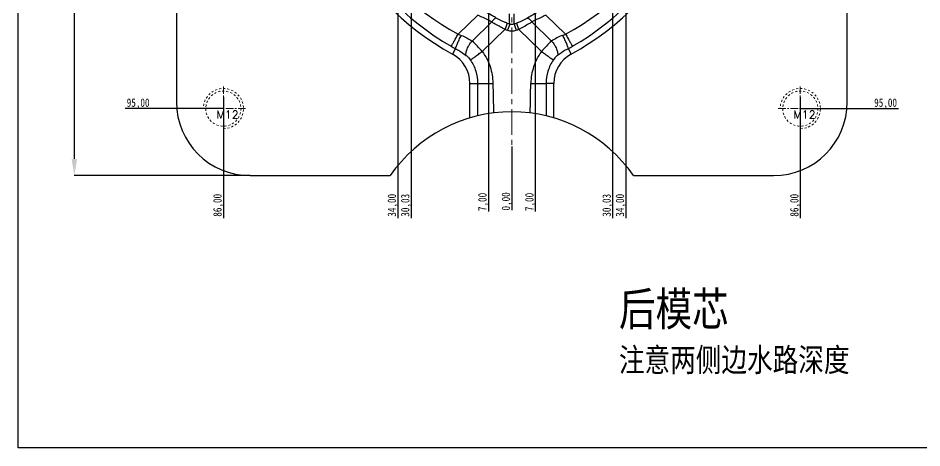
# Model space of a CAD drawing. Header units: millimetres. Extents: x 97 to 1722, y -6063 to 1553.
# Drawn here: x 634.5 to 903.9, y -4577.3 to -4448.9 of the extents above; entities that cross this region are included whole.
import ezdxf

# ---------------------------------------------------------------- set-up
doc = ezdxf.new("R2010")
doc.units = ezdxf.units.MM
doc.header["$LTSCALE"] = 16.335
doc.header["$PDMODE"] = 3
doc.header["$PDSIZE"] = 0.3125
doc.linetypes.add('CENTER', pattern=[0.6, 0.375, -0.075, 0.075, -0.075])
doc.linetypes.add('HIDDEN', pattern=[0.2, 0.1, -0.1])
doc.layers.get('0').update_dxf_attribs({"linetype": 'CONTINUOUS'})
doc.layers.get('Defpoints').update_dxf_attribs({"linetype": 'CONTINUOUS'})
for name, color, linetype, lineweight in [('center', 1, 'CENTER', 9), ('dim', 82, 'CONTINUOUS', 9), ('screw', 33, 'CONTINUOUS', 13)]:
    doc.layers.add(name, color=color, linetype=linetype, lineweight=lineweight)
doc.styles.get("Standard").update_dxf_attribs({"font": 'txt', "width": 0.8})
doc.styles.add('TXT', font='txt.shx', dxfattribs={"bigfont": 'gbcbig.shx'})
doc.dimstyles.new('mold', dxfattribs={"dimtxt": 6, "dimasz": 5, "dimexe": 0, "dimexo": 0, "dimgap": 0, "dimtad": 1, "dimzin": 1, "dimtxsty": 'Standard', "dimcen": 0, "dimclrd": 4, "dimclre": 4, "dimclrt": 6, "dimazin": 0, "dimtfac": 1, "dimtofl": 0, "dimtmove": 0, "dimatfit": 3, "dimfxl": 0, "dimarcsym": 0})

# ---------------------------------------------------------------- blocks, each defined once
blk = doc.blocks.new('screw_m12_g')
at = {"layer": 'screw', "color": 1, "linetype": 'CENTER', "ltscale": 0.373186}
for p, q in [((0, -6.6), (0, 6.6)), ((-6.6, 0), (6.6, 0))]:
    blk.add_line(p, q, dxfattribs=at)
at = {"layer": 'screw', "color": 33, "linetype": 'HIDDEN', "ltscale": 0.373186}
blk.add_circle((0, 0), 5.25, dxfattribs=at)
at = {"layer": 'screw', "color": 92, "linetype": 'HIDDEN', "ltscale": 0.373186}
blk.add_arc((0, 0), 6, 270, 180, dxfattribs=at)
at = {"layer": 'screw', "color": 6, "style": 'TXT'}
blk.add_text('M12', height=2.4, dxfattribs=at).set_placement((-2.04, -3))
blk = doc.blocks.new('*D425')
at = {"layer": 'Defpoints', "color": 0}
for p in [(781.68, -4380.98), (867.68, -4475.98), (889.28, -4475.98)]:
    blk.add_point(p, dxfattribs=at)
at = {"layer": 'dim', "color": 4, "lineweight": -2}
blk.add_line((867.68, -4475.98), (896.94, -4475.98), dxfattribs=at)
at = {"layer": 'dim', "color": 6, "insert": (893.11, -4474.52), "char_height": 2.5, "attachment_point": 5}
blk.add_mtext('95,00', dxfattribs=at)
blk = doc.blocks.new('*D426')
at = {"layer": 'Defpoints', "color": 0}
for p in [(781.68, -4380.98), (781.68, -4487.31), (781.68, -4501)]:
    blk.add_point(p, dxfattribs=at)
at = {"layer": 'dim', "color": 4, "lineweight": -2}
blk.add_line((781.68, -4487.31), (781.68, -4506.33), dxfattribs=at)
at = {"layer": 'dim', "color": 6, "insert": (780.22, -4503.67), "char_height": 2.5, "attachment_point": 5, "rotation": 90}
blk.add_mtext('0,00', dxfattribs=at)
blk = doc.blocks.new('*D427')
at = {"layer": 'Defpoints', "color": 0}
for p in [(781.68, -4380.98), (788.68, -4420.28), (788.68, -4501)]:
    blk.add_point(p, dxfattribs=at)
at = {"layer": 'dim', "color": 4, "lineweight": -2}
blk.add_line((788.68, -4420.28), (788.68, -4506.67), dxfattribs=at)
at = {"layer": 'dim', "color": 6, "insert": (787.22, -4503.83), "char_height": 2.5, "attachment_point": 5, "rotation": 90}
blk.add_mtext('7,00', dxfattribs=at)
blk = doc.blocks.new('*D428')
at = {"layer": 'Defpoints', "color": 0}
for p in [(781.68, -4380.98), (811.71, -4389.67), (811.71, -4501)]:
    blk.add_point(p, dxfattribs=at)
at = {"layer": 'dim', "color": 4, "lineweight": -2}
blk.add_line((811.71, -4389.67), (811.71, -4508.67), dxfattribs=at)
at = {"layer": 'dim', "color": 6, "insert": (810.25, -4504.83), "char_height": 2.5, "attachment_point": 5, "rotation": 90}
blk.add_mtext('30,03', dxfattribs=at)
blk = doc.blocks.new('*D429')
at = {"layer": 'Defpoints', "color": 0}
for p in [(781.68, -4380.98), (815.68, -4422.98), (815.68, -4501)]:
    blk.add_point(p, dxfattribs=at)
at = {"layer": 'dim', "color": 4, "lineweight": -2}
blk.add_line((815.68, -4422.98), (815.68, -4508.67), dxfattribs=at)
at = {"layer": 'dim', "color": 6, "insert": (814.22, -4504.83), "char_height": 2.5, "attachment_point": 5, "rotation": 90}
blk.add_mtext('34,00', dxfattribs=at)
blk = doc.blocks.new('*D430')
at = {"layer": 'Defpoints', "color": 0}
for p in [(781.68, -4380.98), (867.68, -4472.55), (867.68, -4501)]:
    blk.add_point(p, dxfattribs=at)
at = {"layer": 'dim', "color": 4, "lineweight": -2}
blk.add_line((867.68, -4472.55), (867.68, -4508.67), dxfattribs=at)
at = {"layer": 'dim', "color": 6, "insert": (866.22, -4504.83), "char_height": 2.5, "attachment_point": 5, "rotation": 90}
blk.add_mtext('86,00', dxfattribs=at)
blk = doc.blocks.new('*D440')
at = {"color": 4, "lineweight": -2}
for p, q in [((703.68, -4265.98), (651.24, -4265.98)), ((651.24, -4270.98), (651.24, -4490.98)), ((703.68, -4495.98), (651.24, -4495.98))]:
    blk.add_line(p, q, dxfattribs=at)
at = {"color": 4}
for points in [[(650.41, -4270.98), (652.07, -4270.98), (651.24, -4265.98)], [(650.41, -4490.98), (652.07, -4490.98), (651.24, -4495.98)]]:
    blk.add_solid(points, dxfattribs=at)
at = {"layer": 'Defpoints', "color": 0}
for p in [(703.68, -4265.98), (651.24, -4495.98), (703.68, -4495.98)]:
    blk.add_point(p, dxfattribs=at)
at = {"color": 6, "insert": (647.74, -4362.23), "char_height": 6, "attachment_point": 5, "rotation": 90}
blk.add_mtext('230,00', dxfattribs=at)
blk = doc.blocks.new('*D459')
at = {"layer": 'Defpoints', "color": 0}
for p in [(781.68, -4380.98), (674.09, -4475.98), (695.68, -4475.98)]:
    blk.add_point(p, dxfattribs=at)
at = {"layer": 'dim', "color": 4, "lineweight": -2}
blk.add_line((695.68, -4475.98), (666.42, -4475.98), dxfattribs=at)
at = {"layer": 'dim', "color": 6, "insert": (670.26, -4474.52), "char_height": 2.5, "attachment_point": 5}
blk.add_mtext('95,00', dxfattribs=at)
blk = doc.blocks.new('*D460')
at = {"layer": 'Defpoints', "color": 0}
for p in [(781.68, -4380.98), (774.68, -4420.28), (774.68, -4501)]:
    blk.add_point(p, dxfattribs=at)
at = {"layer": 'dim', "color": 4, "lineweight": -2}
blk.add_line((774.68, -4420.28), (774.68, -4506.67), dxfattribs=at)
at = {"layer": 'dim', "color": 6, "insert": (773.22, -4503.83), "char_height": 2.5, "attachment_point": 5, "rotation": 90}
blk.add_mtext('7,00', dxfattribs=at)
blk = doc.blocks.new('*D461')
at = {"layer": 'Defpoints', "color": 0}
for p in [(781.68, -4380.98), (751.66, -4389.67), (751.66, -4501)]:
    blk.add_point(p, dxfattribs=at)
at = {"layer": 'dim', "color": 4, "lineweight": -2}
blk.add_line((751.66, -4389.67), (751.66, -4508.67), dxfattribs=at)
at = {"layer": 'dim', "color": 6, "insert": (750.2, -4504.83), "char_height": 2.5, "attachment_point": 5, "rotation": 90}
blk.add_mtext('30,03', dxfattribs=at)
blk = doc.blocks.new('*D462')
at = {"layer": 'Defpoints', "color": 0}
for p in [(781.68, -4380.98), (747.68, -4422.98), (747.68, -4501)]:
    blk.add_point(p, dxfattribs=at)
at = {"layer": 'dim', "color": 4, "lineweight": -2}
blk.add_line((747.68, -4422.98), (747.68, -4508.67), dxfattribs=at)
at = {"layer": 'dim', "color": 6, "insert": (746.22, -4504.83), "char_height": 2.5, "attachment_point": 5, "rotation": 90}
blk.add_mtext('34,00', dxfattribs=at)
blk = doc.blocks.new('*D463')
at = {"layer": 'Defpoints', "color": 0}
for p in [(781.68, -4380.98), (695.68, -4472.55), (695.68, -4501)]:
    blk.add_point(p, dxfattribs=at)
at = {"layer": 'dim', "color": 4, "lineweight": -2}
blk.add_line((695.68, -4472.55), (695.68, -4508.67), dxfattribs=at)
at = {"layer": 'dim', "color": 6, "insert": (694.22, -4504.83), "char_height": 2.5, "attachment_point": 5, "rotation": 90}
blk.add_mtext('86,00', dxfattribs=at)

msp = doc.modelspace()

# ---------------------------------------------------------------- linework, layer by layer
at = {"color": 7, "linetype": 'Continuous'}
for p, q in [((681.683, -4287.975), (681.683, -4473.975)), ((881.683, -4473.975), (881.683, -4287.975)), ((765.647, -4453.783), (771.506, -4448.076)), ((791.859, -4448.076), (797.719, -4453.783)), ((769.812, -4455.811), (775.68, -4450.095)), ((780.333, -4450.486), (779.665, -4452.298)), ((781.035, -4450.74), (780.387, -4452.56)), ((782.331, -4450.74), (782.979, -4452.56)), ((783.032, -4450.486), (783.7, -4452.298)), ((787.685, -4450.095), (793.553, -4455.811)), ((772.859, -4458.928), (779.665, -4452.298)), ((783.7, -4452.298), (790.506, -4458.928)), ((764.864, -4458.069), (763.982, -4459.682)), ((798.501, -4458.069), (799.384, -4459.682)), ((769.183, -4468.456), (771.459, -4468.456)), ((769.183, -4478.757), (769.183, -4468.456)), ((794.183, -4468.456), (791.907, -4468.456)), ((794.183, -4478.757), (794.183, -4468.456)), ((703.683, -4495.975), (745.439, -4495.975)), ((817.927, -4495.975), (859.683, -4495.975))]:
    msp.add_line(p, q, dxfattribs=at)
msp.add_lwpolyline([(1052.47, -4577.264), (634.468, -4577.264), (634.468, -4202.788), (1052.47, -4202.788)], close=True)
for centre, radius, start, end in [((803.19, -4385.059), 78.31, 208.22393, 241.35281), ((760.177, -4385.061), 78.308, 298.64703, 331.77665), ((803.711, -4387.049), 82.789, 206.75233, 241.32212), ((803.834, -4387.565), 80.573, 206.38519, 240.04241), ((759.655, -4387.049), 82.789, 298.67788, 333.24767), ((759.531, -4387.564), 80.574, 299.95768, 333.61471), ((803.711, -4387.049), 67.607, 249.77024, 250.40263), ((759.655, -4387.049), 67.607, 289.59737, 290.22976), ((772.853, -4435.923), 19.259, 248.02873, 251.02042), ((803.711, -4387.049), 69.539, 249.77024, 250.40263), ((781.683, -4448.928), 3.856, 250.35979, 289.64021), ((759.655, -4387.049), 69.539, 289.59737, 290.22976), ((790.486, -4435.849), 19.337, 288.98562, 291.96523), ((751.204, -4477.053), 28.24, 39.92829, 48.78093), ((812.176, -4477.066), 28.259, 131.22213, 140.06865), ((781.538, -4426.256), 35.917, 240.0364, 242.33936), ((759.183, -4468.456), 10, 0, 61.32212), ((804.183, -4468.456), 10, 118.67788, 180), ((781.845, -4426.288), 35.882, 297.65949, 299.96475), ((2856.27, -4427.286), 2080.65, 181.133786, 181.37699), ((-1300.977, -4427.109), 2088.724, 358.62348, 358.865744), ((703.683, -4473.975), 22, 180, 270), ((859.683, -4473.975), 22, 270, 0), ((781.683, -4520.975), 44.03, 34.59659, 145.40341)]:
    msp.add_arc(centre, radius, start, end, dxfattribs=at)
for points, knots in [([(775.68, -4450.095), (775.352, -4449.923), (773.974, -4449.222), (772.575, -4448.564), (771.506, -4448.076)], [0, 0, 0, 0, 0.2396534, 1, 1, 1, 1]), ([(777.053, -4448.945), (776.689, -4448.729), (775.157, -4447.841), (773.6, -4446.996), (772.408, -4446.367)], [0, 0, 0, 0, 0.2388059, 1, 1, 1, 1]), ([(777.053, -4448.945), (776.943, -4448.954), (776.698, -4449.044), (776.199, -4449.4), (775.877, -4449.796), (775.68, -4450.095)], [0, 0, 0, 0, 0.1807697, 0.4141768, 1, 1, 1, 1]), ([(780.333, -4450.486), (780.041, -4450.378), (778.915, -4449.937), (777.824, -4449.403), (777.053, -4448.945)], [0, 0, 0, 0, 0.2577729, 1, 1, 1, 1]), ([(786.313, -4448.945), (786.064, -4449.093), (785.008, -4449.682), (783.896, -4450.167), (783.032, -4450.486)], [0, 0, 0, 0, 0.2389345, 1, 1, 1, 1]), ([(790.958, -4446.367), (790.554, -4446.58), (788.992, -4447.414), (787.443, -4448.274), (786.313, -4448.945)], [0, 0, 0, 0, 0.2578821, 1, 1, 1, 1]), ([(786.313, -4448.945), (786.423, -4448.954), (786.668, -4449.044), (787.166, -4449.4), (787.489, -4449.796), (787.685, -4450.095)], [0, 0, 0, 0, 0.1807704, 0.4141775, 1, 1, 1, 1]), ([(791.859, -4448.076), (791.498, -4448.241), (790.095, -4448.889), (788.702, -4449.563), (787.685, -4450.095)], [0, 0, 0, 0, 0.2572213, 1, 1, 1, 1]), ([(779.665, -4452.298), (779.31, -4452.134), (777.944, -4451.472), (776.621, -4450.716), (775.68, -4450.095)], [0, 0, 0, 0, 0.257609, 1, 1, 1, 1]), ([(782.331, -4450.74), (782.126, -4450.818), (781.683, -4450.902), (781.24, -4450.818), (781.035, -4450.74)], [0, 0, 0, 0, 0.4999936, 1, 1, 1, 1]), ([(787.685, -4450.095), (787.382, -4450.295), (786.097, -4451.105), (784.749, -4451.813), (783.7, -4452.298)], [0, 0, 0, 0, 0.2391916, 1, 1, 1, 1]), ([(763.599, -4457.373), (763.706, -4457.213), (763.967, -4456.775), (764.428, -4455.98), (765.008, -4454.946), (765.427, -4454.185), (765.647, -4453.783)], [0, 0, 0, 0, 0.1392762, 0.3698315, 0.6672209, 1, 1, 1, 1]), ([(764.864, -4458.069), (764.883, -4457.988), (764.943, -4457.795), (765.128, -4457.294), (765.471, -4456.487), (765.984, -4455.368), (766.377, -4454.558), (766.589, -4454.135)], [0, 0, 0, 0, 0.0578559, 0.1407721, 0.3723177, 0.6695813, 1, 1, 1, 1]), ([(766.589, -4454.135), (767.176, -4454.338), (768.291, -4454.834), (769.322, -4455.478), (769.812, -4455.811)], [0, 0, 0, 0, 0.5119522, 1, 1, 1, 1]), ([(796.777, -4454.135), (796.189, -4454.338), (795.075, -4454.834), (794.044, -4455.478), (793.553, -4455.811)], [0, 0, 0, 0, 0.5119531, 1, 1, 1, 1]), ([(796.777, -4454.135), (796.988, -4454.558), (797.382, -4455.367), (797.895, -4456.487), (798.238, -4457.294), (798.422, -4457.795), (798.483, -4457.988), (798.501, -4458.069)], [0, 0, 0, 0, 0.3304168, 0.6276786, 0.8592239, 0.9421413, 1, 1, 1, 1]), ([(797.719, -4453.783), (797.938, -4454.185), (798.358, -4454.946), (798.938, -4455.98), (799.399, -4456.775), (799.66, -4457.213), (799.766, -4457.373)], [0, 0, 0, 0, 0.3327789, 0.6301682, 0.8607234, 1, 1, 1, 1]), ([(768.058, -4460.096), (767.988, -4459.826), (768.021, -4459.152), (768.361, -4458.104), (768.967, -4456.944), (769.507, -4456.185), (769.812, -4455.811)], [0, 0, 0, 0, 0.1766565, 0.4126959, 0.695013, 1, 1, 1, 1]), ([(793.553, -4455.811), (793.858, -4456.185), (794.399, -4456.944), (795.005, -4458.103), (795.344, -4459.152), (795.378, -4459.826), (795.308, -4460.096)], [0, 0, 0, 0, 0.3049839, 0.5872979, 0.8233369, 1, 1, 1, 1]), ([(764.864, -4458.069), (765.16, -4458.221), (766.268, -4458.825), (767.319, -4459.532), (768.058, -4460.096)], [0, 0, 0, 0, 0.263482, 1, 1, 1, 1]), ([(769.293, -4461.412), (769.47, -4461.316), (769.92, -4461.022), (770.719, -4460.477), (771.734, -4459.753), (772.472, -4459.215), (772.859, -4458.928)], [0, 0, 0, 0, 0.1393685, 0.369908, 0.6672602, 1, 1, 1, 1]), ([(772.859, -4458.928), (773.867, -4460.289), (775.44, -4463.363), (775.996, -4466.762), (776.027, -4468.456)], [0, 0, 0, 0, 0.4998718, 1, 1, 1, 1]), ([(790.506, -4458.928), (789.499, -4460.289), (787.925, -4463.363), (787.37, -4466.762), (787.339, -4468.456)], [0, 0, 0, 0, 0.4998698, 1, 1, 1, 1]), ([(790.506, -4458.928), (790.894, -4459.215), (791.631, -4459.753), (792.647, -4460.478), (793.446, -4461.022), (793.895, -4461.316), (794.073, -4461.412)], [0, 0, 0, 0, 0.3327389, 0.6300902, 0.8606293, 1, 1, 1, 1]), ([(798.501, -4458.069), (798.206, -4458.221), (797.098, -4458.825), (796.046, -4459.532), (795.308, -4460.096)], [0, 0, 0, 0, 0.263479, 1, 1, 1, 1]), ([(768.058, -4460.096), (768.17, -4460.182), (768.633, -4460.568), (769.033, -4461.03), (769.293, -4461.412)], [0, 0, 0, 0, 0.2333266, 1, 1, 1, 1]), ([(769.293, -4461.412), (769.993, -4462.439), (771.095, -4464.712), (771.467, -4467.213), (771.459, -4468.456)], [0, 0, 0, 0, 0.4999992, 1, 1, 1, 1]), ([(794.073, -4461.412), (793.373, -4462.439), (792.27, -4464.712), (791.899, -4467.213), (791.907, -4468.456)], [0, 0, 0, 0, 0.4999991, 1, 1, 1, 1]), ([(795.308, -4460.096), (795.196, -4460.182), (794.732, -4460.568), (794.333, -4461.03), (794.073, -4461.412)], [0, 0, 0, 0, 0.2333211, 1, 1, 1, 1]), ([(771.459, -4468.456), (771.671, -4468.471), (772.234, -4468.481), (773.25, -4468.488), (774.561, -4468.479), (775.52, -4468.465), (776.027, -4468.456)], [0, 0, 0, 0, 0.1392781, 0.3698331, 0.6672218, 1, 1, 1, 1]), ([(787.339, -4468.456), (787.845, -4468.465), (788.805, -4468.479), (790.116, -4468.488), (791.132, -4468.481), (791.695, -4468.471), (791.907, -4468.456)], [0, 0, 0, 0, 0.3327782, 0.6301668, 0.8607218, 1, 1, 1, 1])]:
    msp.add_open_spline(points, degree=3, knots=knots, dxfattribs=at)
for points in [[(781.035, -4450.74), (781.026, -4449.736), (781.016, -4448.733), (781.006, -4447.729)], [(782.331, -4450.74), (782.34, -4449.736), (782.35, -4448.733), (782.36, -4447.729)], [(771.459, -4468.456), (771.443, -4471.691), (771.423, -4474.926), (771.404, -4478.162)], [(791.907, -4468.456), (791.922, -4471.691), (791.943, -4474.926), (791.962, -4478.162)]]:
    msp.add_open_spline(points, degree=3, dxfattribs=at)
at = {"layer": 'center', "color": 1, "linetype": 'CENTER', "ltscale": 1.243955}
msp.add_line((781.683, -4495.975), (781.683, -4265.975), dxfattribs=at)

# ---------------------------------------------------------------- block references
at = {"layer": 'screw'}
for p in [(695.683, -4475.975), (867.683, -4475.975)]:
    msp.add_blockref('screw_m12_g', p, dxfattribs=at)

# ---------------------------------------------------------------- texts
at = {"insert": (813.611, -4530.804), "char_height": 10, "width": 164.66792, "attachment_point": 1}
msp.add_mtext('{\\fSimSun|b0|i0|c134|p2;后模芯\\P\\H0.7x;注意两侧边水路深度}', dxfattribs=at)

# ---------------------------------------------------------------- dimensions: what is measured, and where the dimension line sits
dim = msp.add_linear_dim(base=(651.241, -4495.975), p1=(703.683, -4265.975), p2=(703.683, -4495.975), angle=90, dimstyle='mold', override={"dimarcsym": 1})
dim.commit()
dim.dimension.update_dxf_attribs({"geometry": '*D440', "text_midpoint": (651.241, -4362.231), "dimtype": 160})
at = {"layer": 'dim'}
for feature_location, offset, dtype, origin, picture, middle in [((695.683, -4475.975), (-21.593, 0), 0, (781.683, -4380.975), '*D459', (670.256, -4474.517)), ((695.683, -4472.554), (0, -28.448), 1, (781.683, -4380.975), '*D463', (694.224, -4504.835)), ((747.683, -4422.975), (0, -78.027), 1, (781.683, -4380.975), '*D462', (746.224, -4504.835)), ((751.656, -4389.674), (0, -111.327), 1, (781.683, -4380.975), '*D461', (750.197, -4504.835)), ((774.683, -4420.275), (0, -80.727), 1, (781.683, -4380.975), '*D460', (773.224, -4503.835)), ((781.682806791, -4487.308773043), (0, -13.692884211), 1, (781.682806791, -4380.97511222), '*D426', (780.224473457, -4503.668323922)), ((867.683, -4475.975), (21.593, 0), 0, (781.683, -4380.975), '*D425', (893.109, -4474.517)), ((788.683, -4420.275), (0, -80.727), 1, (781.683, -4380.975), '*D427', (787.224, -4503.835)), ((811.71, -4389.674), (0, -111.327), 1, (781.683, -4380.975), '*D428', (810.252, -4504.835)), ((815.683, -4422.975), (0, -78.027), 1, (781.683, -4380.975), '*D429', (814.224, -4504.835)), ((867.683, -4472.554), (0, -28.448), 1, (781.683, -4380.975), '*D430', (866.224, -4504.835))]:
    dim = msp.add_ordinate_dim(feature_location=feature_location, offset=offset, dtype=dtype, origin=origin, dimstyle='mold', override={"dimtxt": 2.5, "dimasz": 2, "dimarcsym": 1}, dxfattribs=at)
    dim.commit()
    dim.dimension.update_dxf_attribs({"geometry": picture, "text_midpoint": middle})

doc.saveas('drawing.dxf')
